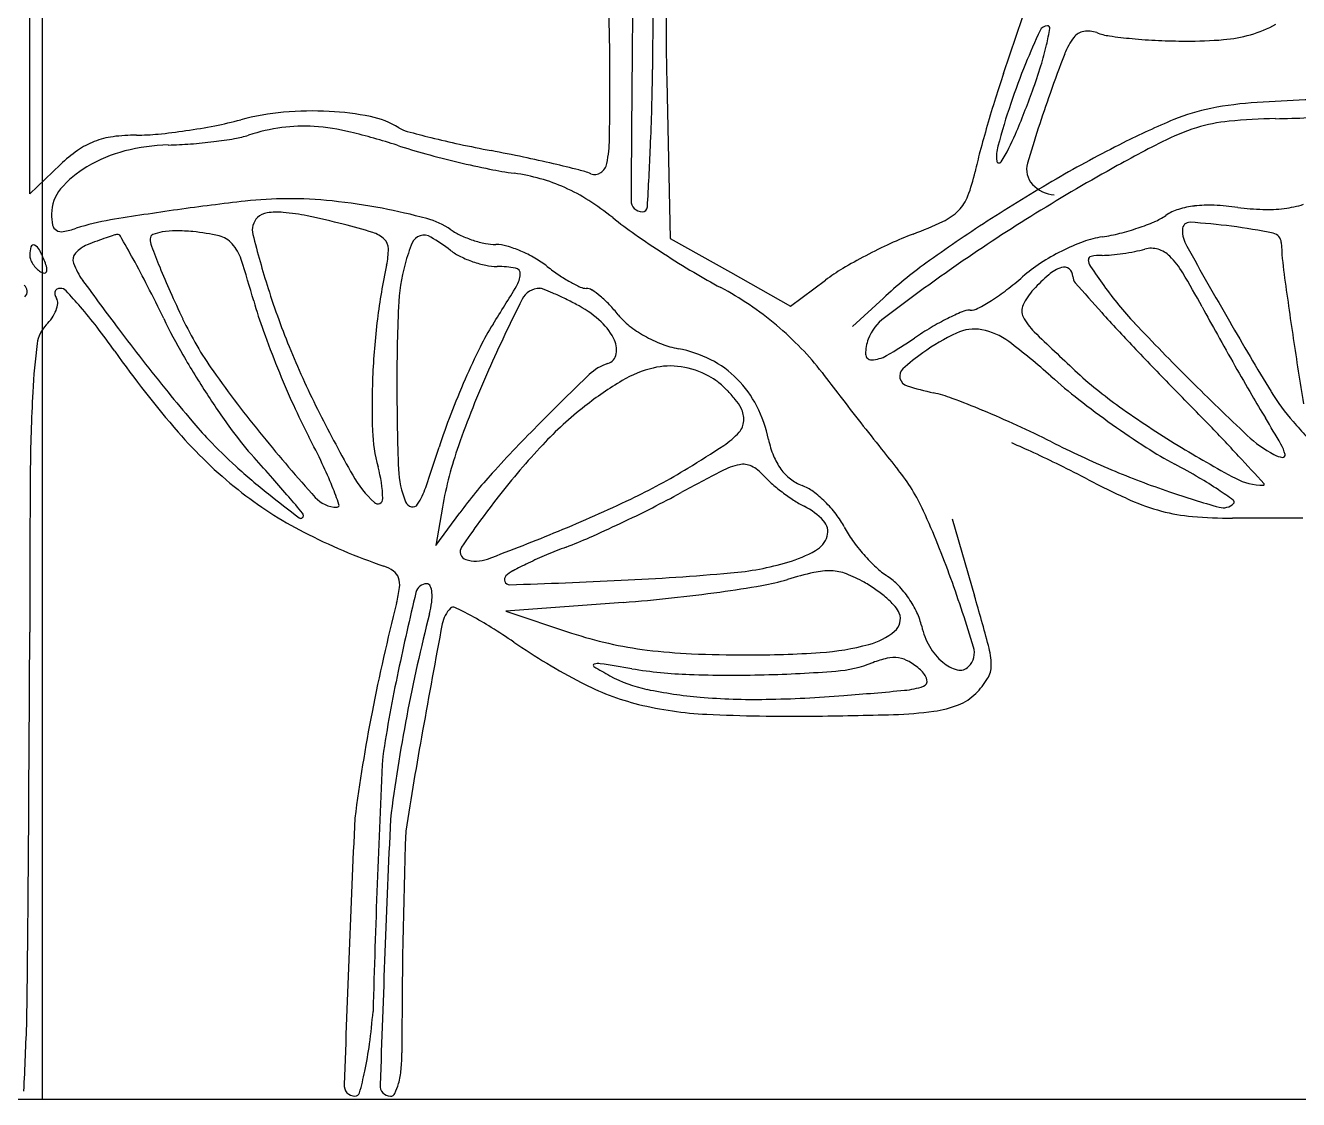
# Model space of a CAD drawing. Header units: millimetres. Extents: x 56222 to 3066687, y -650199 to -121287.
# Drawn here: x 140534.01 to 140541.13, y -185784.04 to -185778.03 of the extents above; entities that cross this region are included whole.
import ezdxf

# ---------------------------------------------------------------- set-up
doc = ezdxf.new("R2010")
doc.units = ezdxf.units.MM
doc.header["$MEASUREMENT"] = 0
doc.layers.add('$TD_AUDIT_GENERATED_(A0BDF17)', color=32, linetype='Continuous', lineweight=30)
doc.layers.add('FURNITURE', color=32, linetype='Continuous', lineweight=9)

msp = doc.modelspace()

# ---------------------------------------------------------------- linework, layer by layer
at = {"layer": '$TD_AUDIT_GENERATED_(A0BDF17)', "linetype": 'Continuous', "lineweight": 25, "ltscale": 2}
for p, q in [((140534.1086, -185725.4446), (140534.1085, -185784.0409)), ((140534.0386, -185778.2637), (140534.0386, -185777.552)), ((140539.4826, -185778.302), (140539.5892, -185777.9882)), ((140534.0386, -185778.9754), (140534.0386, -185778.2637)), ((140537.6002, -185778.3383), (140537.6195, -185779.2237)), ((140534.2103, -185778.8109), (140534.0386, -185778.9754)), ((140537.6195, -185779.2237), (140537.9561, -185779.4137)), ((140537.9561, -185779.4137), (140538.2928, -185779.6037)), ((140538.2928, -185779.6037), (140538.4882, -185779.4572)), ((140538.8115, -185779.5576), (140538.6395, -185779.7171)), ((140536.3461, -185780.7276), (140536.3085, -185780.9419)), ((140536.3085, -185780.9419), (140536.4437, -185780.7582)), ((140539.1958, -185780.7935), (140539.321, -185781.2227)), ((140541.1566, -185780.7888), (140540.7632, -185780.7888)), ((140537.3572, -185781.2599), (140536.7013, -185781.3091)), ((140536.7013, -185781.3091), (140537.0686, -185781.4316))]:
    msp.add_line(p, q, dxfattribs=at)
for centre, radius, start, end in [((140553.1069, -185778.0006), 15.5104, 178.39961, 181.24752), ((140875.217, -185781.1195), 337.8227, 179.406229, 179.642517), ((140489.7707, -185777.6553), 47.7551, 359.25199, 359.9675), ((140526.9529, -185778.3163), 10.3299, 360, 2.50945), ((140539.7286, -185778.0796), 0.0452, 89.99997, 155.40335), ((140539.7286, -185778.0479), 0.0136, 350.65649, 90.00001), ((140540.6535, -185777.3669), 0.7479, 286.35219, 298.13738), ((140544.4372, -185780.235), 5.2237, 155.40335, 157.63506), ((140538.2646, -185777.807), 1.4973, 347.10294, 350.65637), ((140540.1754, -185778.3283), 0.3759, 142.50298, 158.72013), ((140539.9468, -185778.1528), 0.0876, 99.80827, 142.50294), ((140539.9556, -185778.2036), 0.1392, 69.59467, 99.80832), ((140540.1235, -185777.7523), 0.3424, 249.59472, 261.91861), ((140540.4611, -185775.3743), 2.7443, 261.91859, 264.57882), ((140540.4943, -185775.0243), 3.0958, 264.57879, 267.3261), ((140540.655, -185777.3717), 0.7428, 274.51552, 286.35214), ((140538.2044, -185777.7932), 1.5591, 342.63121, 347.10292), ((140540.5081, -185774.7288), 3.3916, 267.32603, 269.89163), ((140540.5067, -185775.4942), 2.6263, 269.89162, 274.51545), ((140542.8461, -185779.5803), 3.5031, 157.63512, 161.50313), ((140546.3587, -185780.7365), 7.0115, 158.72003, 160.64742), ((140514.2656, -185778.3163), 23.0172, 359.12451, 359.99999), ((140523.7809, -185778.0993), 13.7419, 357.4433, 359.25197), ((140544.5502, -185780.0222), 5.3515, 161.25025, 162.79721), ((140536.5157, -185777.265), 3.3285, 340.09515, 342.63119), ((140547.1858, -185780.8382), 8.1105, 162.79715, 163.93), ((140534.8516, -185776.6625), 5.0982, 337.16587, 340.09513), ((140547.0684, -185780.9858), 7.7637, 160.64741, 163.67909), ((140541.013, -185780.3863), 1.9255, 93.33127, 101.07609), ((140542.5422, -185806.6578), 28.2414, 92.24192, 93.33122), ((140535.5958, -185780.0104), 1.498, 95.26615, 104.59928), ((140535.6228, -185780.3033), 1.7921, 87.107, 95.26614), ((140535.6345, -185780.0712), 1.5597, 78.57682, 87.10698), ((140543.6367, -185779.8448), 4.3368, 161.50312, 164.79901), ((140540.8511, -185779.5592), 1.0827, 101.07606, 112.60821), ((140534.3899, -185775.0716), 3.5878, 278.36088, 280.99018), ((140534.6257, -185776.2857), 2.351, 280.99016, 284.59927), ((140535.5998, -185779.6988), 1.105, 97.85882, 107.75796), ((140535.5688, -185779.474), 0.878, 86.09733, 97.85876), ((140535.5461, -185779.8067), 1.2116, 76.37253, 86.09734), ((140535.8469, -185779.0201), 0.4874, 58.28248, 78.57683), ((140536.1944, -185778.458), 0.1735, 238.28253, 254.86472), ((140546.699, -185780.698), 7.604, 163.93, 165.07476), ((140542.1062, -185782.5733), 4.3477, 112.60817, 116.71171), ((140540.9267, -185779.7717), 1.2219, 107.37918, 117.07562), ((140540.8292, -185779.46), 0.8953, 95.45567, 107.37915), ((140541.0568, -185781.8426), 3.2888, 90.92667, 95.45565), ((140540.9036, -185772.3732), 6.1819, 270.92665, 272.61433), ((140534.5653, -185779.1103), 0.4591, 97.606, 111.13476), ((140534.6358, -185779.6382), 0.9918, 89.99996, 97.60605), ((140534.6358, -185777.4326), 1.2138, 270.00002, 275.69955), ((140534.4218, -185775.289), 3.3681, 275.69955, 278.36093), ((140534.77, -185776.2546), 2.4464, 276.98768, 279.7421), ((140535.0857, -185778.0933), 0.5808, 279.74213, 287.75798), ((140534.9828, -185782.1305), 3.6027, 72.05753, 76.37254), ((140537.8117, -185772.4784), 6.3679, 254.86472, 256.09771), ((140537.6183, -185773.2598), 5.563, 256.09769, 257.78857), ((140536.5107, -185778.6562), 0.7695, 348.89895, 359.1245), ((140538.548, -185778.2189), 1.0875, 327.9501, 337.16585), ((140534.7793, -185779.4049), 0.8226, 125.09892, 133.77302), ((140534.5567, -185779.0881), 0.4354, 111.13474, 125.09898), ((140534.7804, -185779.5385), 0.8302, 104.59025, 120.53396), ((140534.8347, -185779.7469), 1.0456, 91.17847, 104.59029), ((140534.7655, -185776.3831), 2.319, 271.17851, 274.26542), ((140534.734, -185775.9608), 2.7424, 274.26549, 276.9876), ((140537.224, -185775.209), 3.6727, 252.05753, 254.67194), ((140538.1699, -185770.7109), 8.1708, 257.78853, 259.05613), ((140534.5376, -185789.496), 10.9622, 78.0959, 79.05617), ((140511.5607, -185777.5536), 25.9744, 356.70166, 357.44329), ((140541.8951, -185779.4175), 2.6323, 165.07477, 167.60027), ((140539.6653, -185778.7657), 0.2214, 164.79899, 186.40857), ((140543.3964, -185785.1372), 7.2179, 116.71173, 120.09148), ((140544.4866, -185786.7356), 9.0429, 117.07561, 119.29174), ((140537.7817, -185773.1743), 5.7824, 254.67199, 256.53269), ((140537.708, -185773.4822), 5.4658, 256.53266, 258.41261), ((140535.0135, -185787.2386), 8.6552, 76.9496, 78.09596), ((140535.0711, -185786.9901), 8.4001, 75.95452, 76.94963), ((140537.186, -185778.7887), 0.0813, 304.24719, 348.8989), ((140539.4585, -185778.7889), 0.0134, 186.40848, 327.95), ((140539.7356, -185778.8387), 0.1231, 163.6791, 222.64265), ((140534.6499, -185779.3171), 0.5732, 120.5339, 139.85762), ((140537.0154, -185776.8597), 2.018, 258.41263, 262.36725), ((140536.6061, -185779.9139), 1.0634, 74.32396, 82.36727), ((140536.6286, -185779.8339), 0.9804, 65.775, 74.32392), ((140536.9798, -185779.3604), 0.5353, 68.53617, 75.95453), ((140537.1978, -185778.8061), 0.0604, 248.53625, 304.24724), ((140538.3818, -185778.645), 0.9649, 339.26098, 347.60025), ((140544.3543, -185786.7902), 9.1283, 120.09151, 122.92567), ((140545.3263, -185788.2324), 10.7592, 119.29174, 122.10116), ((140534.3761, -185779.0862), 0.2151, 139.85756, 180.00003), ((140536.596, -185779.9064), 1.0598, 57.57883, 65.77505), ((140539.7764, -185778.8012), 0.1785, 222.64262, 266.94459), ((140536.8478, -185793.1845), 14.2593, 96.45732, 97.99168), ((140535.488, -185781.1696), 2.1678, 90.28865, 96.45723), ((140535.4886, -185781.2868), 2.2849, 83.92885, 90.28865), ((140535.3632, -185782.4652), 3.47, 79.27871, 83.92889), ((140536.3676, -185780.266), 1.4858, 51.21631, 57.57886), ((140537.4636, -185779.0122), 0.0628, 179.64254, 269.99998), ((140539.0687, -185778.9051), 0.2304, 315.09392, 339.26091), ((140540.9748, -185778.4313), 0.6301, 277.13549, 287.14534), ((140534.4965, -185779.0862), 0.3355, 180, 190.83869), ((140537.0284, -185794.4704), 15.5578, 97.99167, 99.38967), ((140535.377, -185779.1714), 0.0913, 97.14935, 135.00005), ((140535.4212, -185779.5243), 0.4468, 85.48682, 97.14927), ((140535.3737, -185780.1267), 1.0512, 78.08648, 85.48675), ((140534.489, -185784.3199), 5.3367, 75.8666, 78.0864), ((140535.38, -185782.3769), 3.3801, 74.93962, 79.27869), ((140537.4636, -185779.0464), 0.0285, 269.99999, 356.70158), ((140539.0138, -185778.8504), 0.3078, 295.18782, 315.09396), ((140540.184, -185778.7949), 0.3649, 293.15574, 304.39388), ((140540.5404, -185779.3157), 0.2661, 107.35044, 124.39401), ((140540.6048, -185779.5218), 0.482, 96.4267, 107.35046), ((140540.6302, -185779.7469), 0.7086, 87.51644, 96.42671), ((140540.5957, -185780.5426), 1.505, 82.44361, 87.51644), ((140540.9777, -185777.6627), 1.4001, 262.44359, 268.16968), ((140540.9576, -185778.2933), 0.7692, 268.16979, 277.13544), ((140534.2099, -185779.1411), 0.0437, 190.83869, 239.50409), ((140534.1214, -185778.6158), 0.5793, 280.4388, 287.82327), ((140534.7086, -185780.4421), 1.339, 99.38956, 107.82336), ((140535.3832, -185779.1777), 0.1001, 135.00004, 194.06047), ((140534.9884, -185782.3367), 3.2916, 72.89082, 75.86659), ((140536.1438, -185779.5383), 0.4405, 55.45633, 74.93955), ((140536.6094, -185778.8619), 0.3806, 235.45628, 245.139), ((140538.7439, -185777.3087), 2.3078, 231.21632, 235.07013), ((140538.1672, -185777.0502), 2.2972, 290.66539, 295.18773), ((140543.8673, -185786.0382), 8.2325, 122.92567, 125.82102), ((140544.8327, -185787.4455), 9.8303, 122.10122, 125.10747), ((140539.796, -185777.8597), 1.3778, 284.2062, 288.6314), ((140539.8405, -185777.9919), 1.2384, 288.63135, 293.15576), ((140540.5238, -185779.1745), 0.0405, 86.62496, 180.00005), ((140540.6736, -185779.1745), 0.1903, 180.00002, 209.33576), ((140540.3364, -185782.3516), 3.2231, 82.47676, 86.62498), ((140540.32, -185782.4758), 3.3485, 78.43079, 82.47682), ((140534.2162, -185779.1303), 0.0561, 239.50416, 280.43881), ((140535.4135, -185781.8783), 2.8219, 110.71438, 111.90635), ((140535.1464, -185781.1719), 2.0666, 109.20881, 110.71429), ((140535.1711, -185781.2427), 2.1416, 107.99307, 109.20888), ((140534.5383, -185779.2944), 0.0932, 96.16388, 107.99296), ((140534.5302, -185779.2194), 0.0177, 29.54221, 96.164), ((140523.6461, -185785.3878), 12.5282, 28.8715, 29.54209), ((140534.7374, -185779.2263), 0.0254, 112.59166, 180.04408), ((140534.8265, -185779.2262), 0.1145, 180.04407, 200.88109), ((140534.8194, -185779.4235), 0.2389, 99.54786, 112.5917), ((140534.8546, -185779.6327), 0.4511, 89.81103, 99.54775), ((140534.8527, -185780.2102), 1.0286, 84.55242, 89.81102), ((140534.8443, -185780.2984), 1.1172, 76.87968, 84.55239), ((140535.0663, -185779.3459), 0.1392, 41.31695, 76.87963), ((140540.2688, -185777.9541), 5.1365, 194.06054, 197.55577), ((140535.9085, -185779.3475), 0.1639, 46.53675, 72.89085), ((140535.9707, -185779.2818), 0.0735, 0.26942, 46.53668), ((140537.071, -185779.6211), 0.968, 157.35567, 164.69985), ((140536.2404, -185779.2746), 0.0681, 106.33927, 157.35565), ((140536.2427, -185779.2822), 0.076, 59.14405, 106.33924), ((140535.6573, -185780.2619), 1.2172, 52.89758, 59.14403), ((140536.7163, -185778.6311), 0.635, 245.13898, 251.73855), ((140536.7101, -185778.6499), 0.6152, 251.73855, 258.40406), ((140540.5733, -185774.6892), 5.5029, 235.07011, 237.08343), ((140539.6515, -185780.9854), 1.9086, 110.66538, 114.79847), ((140540.3222, -185780.3199), 1.1463, 110.03579, 116.61154), ((140540.1237, -185779.7756), 0.5669, 98.90029, 110.03577), ((140539.8687, -185778.1469), 1.0816, 278.90019, 284.20621), ((140540.9804, -185779.25), 0.0557, 2.59801, 78.43085), ((140543.0057, -185779.1581), 1.9717, 182.59809, 187.75865), ((140534.1843, -185779.3161), 0.1457, 161.91087, 179.99999), ((140534.1101, -185779.3161), 0.0715, 179.99997, 200.29751), ((140534.0597, -185779.2754), 0.0146, 66.14396, 161.91095), ((140534.0422, -185779.315), 0.0578, 27.85875, 66.14392), ((140533.5613, -185779.5691), 0.6018, 20.9936, 27.85879), ((140534.3357, -185779.3439), 0.0557, 138.11683, 200.36329), ((140534.4274, -185779.4261), 0.1789, 111.90638, 138.11686), ((140540.0776, -185777.223), 5.7348, 200.88112, 202.1329), ((140534.9828, -185779.4193), 0.2503, 18.02012, 41.31691), ((140535.6226, -185779.2835), 0.4216, 347.55638, 0.26941), ((140536.6005, -185779.015), 0.3462, 232.89755, 243.76688), ((140536.6454, -185778.9651), 0.2934, 258.40404, 269.99997), ((140536.6454, -185779.4812), 0.2227, 74.01614, 89.99999), ((140536.5258, -185779.8988), 0.657, 66.88361, 74.01623), ((140536.4943, -185779.9726), 0.7373, 59.99672, 66.88366), ((140540.6759, -185774.5307), 5.6918, 237.08342, 239.08345), ((140540.1096, -185781.977), 3.0009, 114.79839, 117.743), ((140540.3539, -185780.3832), 1.2171, 116.61165, 123.0445), ((140540.0382, -185779.7002), 0.3813, 90.43031, 99.83437), ((140540.031, -185778.7484), 0.5705, 270.43031, 275.63325), ((140539.9527, -185777.954), 1.3688, 275.63324, 278.33908), ((140539.9452, -185777.9027), 1.4206, 278.33919, 281.02417), ((140540.0577, -185778.4803), 0.8322, 281.02419, 285.03173), ((140540.3089, -185779.4157), 0.1364, 73.58276, 105.03177), ((140540.3041, -185779.4319), 0.1533, 44.7752, 73.58278), ((140579.5182, -185757.3441), 44.7489, 209.33577, 209.95342), ((140534.1754, -185779.292), 0.1412, 200.29747, 212.49612), ((140534.1868, -185779.2848), 0.1546, 212.49611, 224.21616), ((140533.8852, -185779.4449), 0.2549, 12.65323, 20.99364), ((140534.0987, -185779.3969), 0.036, 337.33163, 12.65311), ((140534.6579, -185779.2243), 0.3993, 200.36331, 215.99338), ((140530.0933, -185781.833), 5.1659, 26.96033, 28.87144), ((140539.0844, -185777.627), 4.6626, 202.13294, 203.97759), ((140529.5901, -185781.1736), 5.9212, 15.67338, 18.02014), ((140539.1532, -185780.0625), 3.1939, 167.55639, 173.05138), ((140537.1732, -185779.6491), 1.074, 164.6998, 177.74204), ((140536.7139, -185778.7848), 0.6028, 243.7669, 250.94211), ((140536.7108, -185778.7937), 0.5934, 250.94209, 258.15462), ((140536.6518, -185779.0752), 0.3058, 258.15465, 269.99996), ((140536.6518, -185779.9556), 0.5747, 79.63238, 89.99997), ((140536.7494, -185779.4221), 0.0322, 355.97728, 79.63231), ((140536.5702, -185779.8412), 0.5856, 51.81139, 59.99685), ((140537.6213, -185778.5049), 1.1146, 231.81133, 235.89678), ((140540.0334, -185781.8321), 2.8372, 117.743, 120.72129), ((140540.5209, -185781.4019), 2.5147, 125.82098, 132.82561), ((140540.1673, -185780.0963), 0.8749, 123.04449, 131.28351), ((140539.8743, -185779.5888), 0.2126, 108.47509, 130.45078), ((140539.8218, -185779.432), 0.0472, 52.02747, 108.47518), ((140539.9763, -185779.343), 0.0188, 99.83426, 183.00895), ((140540.0305, -185779.3402), 0.0731, 183.00917, 213.99521), ((140544.0166, -185776.652), 4.8809, 213.99524, 215.52501), ((140540.0642, -185779.6699), 0.4912, 30.97432, 44.77529), ((140534.1628, -185779.308), 0.1212, 224.21604, 238.28257), ((140534.1245, -185779.3701), 0.0483, 238.2825, 264.38756), ((140534.1209, -185779.4062), 0.012, 264.38772, 337.33179), ((140552.1217, -185766.5391), 21.9841, 215.9935, 216.87355), ((140536.631, -185779.4137), 0.1509, 328.83866, 355.97724), ((140537.5016, -185778.6817), 0.901, 235.89674, 240.68849), ((140539.4343, -185776.6039), 3.2752, 239.08347, 242.10874), ((140539.1328, -185780.3165), 1.0742, 120.72132, 126.87111), ((140546.5468, -185789.8837), 12.8108, 125.1075, 127.11188), ((140538.5167, -185778.2163), 1.6269, 307.303, 311.28351), ((140540.3332, -185780.1271), 0.9199, 130.45085, 137.85524), ((140539.8185, -185779.4363), 0.0527, 0.00003, 52.0274), ((140539.9258, -185779.4363), 0.0547, 179.99998, 221.1978), ((140536.3032, -185781.9275), 4.8777, 28.41745, 30.97434), ((140568.7565, -185775.6496), 27.9604, 187.75869, 188.50193), ((140533.9819, -185779.5201), 0.0427, 314.99999, 51.85436), ((140534.2089, -185779.5306), 0.0304, 159.38095, 194.28497), ((140534.2014, -185779.5278), 0.0224, 117.0975, 159.38126), ((140534.2097, -185779.5441), 0.0407, 89.99994, 117.09739), ((140534.2097, -185779.5472), 0.0438, 43.10104, 89.99991), ((140531.9816, -185781.6323), 3.0954, 40.87183, 43.10102), ((140525.9538, -185783.9385), 9.8101, 25.77773, 26.9603), ((140541.3493, -185776.6196), 7.1413, 203.97762, 205.31786), ((140539.488, -185778.2011), 4.3176, 197.55577, 202.46412), ((140526.4997, -185773.2873), 11.9905, 327.6487, 328.83861), ((140536.8905, -185779.6143), 0.1109, 89.99997, 153.3768), ((140536.8905, -185779.5557), 0.0524, 67.83041, 90.00002), ((140536.0834, -185781.5366), 2.1913, 66.32417, 67.83034), ((140536.2107, -185781.2463), 1.8744, 64.20941, 66.32425), ((140537.44, -185778.7915), 0.7752, 240.68853, 245.35451), ((140537.1503, -185779.4229), 0.0805, 245.35448, 270.00005), ((140537.1503, -185779.5615), 0.0581, 57.23779, 90.00002), ((140536.9192, -185779.9205), 0.4851, 50.36647, 57.23762), ((140537.1139, -185780.9881), 1.6852, 55.77962, 62.10874), ((140538.7469, -185778.5185), 1.2471, 302.4443, 307.30294), ((140539.9243, -185779.757), 0.3684, 137.85528, 154.15976), ((140554.4521, -185766.7205), 19.3602, 221.19781, 221.85648), ((140541.6854, -185778.3164), 2.0165, 215.52508, 223.24837), ((140534.2542, -185779.5191), 0.0771, 194.28509, 211.71744), ((140534.0503, -185779.574), 0.1455, 338.82039, 354.48286), ((140534.1499, -185779.5836), 0.0455, 354.48292, 31.71745), ((140537.6044, -185778.9249), 2.4026, 195.67341, 199.88326), ((140545.2941, -185783.8268), 9.5112, 153.37678, 156.02212), ((140535.7957, -185782.1051), 2.8282, 62.65558, 64.20941), ((140536.8042, -185780.1548), 0.6325, 48.82908, 62.65563), ((140536.8437, -185780.0117), 0.6035, 43.68035, 50.36647), ((140536.7127, -185780.1368), 0.7846, 38.1886, 43.68038), ((140537.0007, -185781.1545), 1.8864, 49.96389, 55.77954), ((140538.8353, -185778.6576), 1.0822, 297.7977, 302.4442), ((140539.6603, -185779.6292), 0.0751, 154.15976, 207.07447), ((140533.9353, -185779.5127), 0.2767, 315.00001, 325.64592), ((140533.9919, -185779.5513), 0.2082, 325.646, 338.8205), ((140532.434, -185781.2408), 2.4971, 37.50504, 40.87173), ((140537.5997, -185778.3143), 3.1228, 205.77774, 210.00523), ((140536.6642, -185778.836), 1.9585, 205.31784, 215.22293), ((140540.1135, -185780.1796), 4.1613, 173.05144, 177.55774), ((140547.0301, -185780.0377), 10.9386, 177.74201, 180.11535), ((140537.6051, -185779.4349), 0.3508, 218.18861, 232.24944), ((140538.9819, -185779.8855), 0.2731, 127.11194, 159.00634), ((140539.8328, -185780.9906), 1.4756, 116.63901, 120.72285), ((140539.7576, -185780.8406), 1.3078, 112.78226, 116.63904), ((140539.2961, -185779.7418), 0.116, 89.99998, 112.78222), ((140539.2961, -185779.5316), 0.0942, 270.0001, 297.79765), ((140539.8746, -185779.5196), 0.3158, 207.07446, 225.9291), ((140546.8161, -185773.5614), 9.108, 221.85641, 223.50009), ((140552.8486, -185772.9749), 13.9345, 208.41754, 209.14863), ((140534.2575, -185779.8348), 0.1789, 134.99999, 172.81791), ((140531.0583, -185782.2967), 4.2314, 35.23684, 37.50499), ((140542.8543, -185773.4906), 10.3992, 216.8736, 218.08185), ((140540.7556, -185777.7852), 5.7536, 199.88338, 202.07568), ((140537.8096, -185780.4513), 1.3974, 147.64875, 153.72938), ((140536.9795, -185779.9545), 0.3664, 28.01824, 48.82912), ((140537.823, -185779.1534), 0.7067, 232.24946, 240.57523), ((140537.0303, -185781.1193), 1.8404, 44.07988, 49.96378), ((140540.0272, -185781.3176), 1.856, 120.72285, 124.16149), ((140539.3196, -185779.9661), 0.235, 79.64024, 115.03064), ((140539.2976, -185780.086), 0.3569, 53.0182, 79.64027), ((140550.7853, -185768.2492), 16.0023, 225.92903, 227.05271), ((140549.8696, -185770.6178), 13.2526, 223.24843, 225.17077), ((140559.0897, -185769.1163), 21.1712, 209.95338, 211.19279), ((140537.8516, -185780.2877), 3.8014, 172.81796, 176.92356), ((140537.1793, -185779.8481), 0.14, 350.96051, 28.01825), ((140537.8435, -185779.1172), 0.7483, 240.57517, 248.72241), ((140537.7618, -185779.3269), 0.5233, 248.72243, 259.37474), ((140538.9349, -185779.8674), 0.2228, 159.00633, 181.0624), ((140537.5235, -185777.6283), 2.6027, 300.12282, 304.16152), ((140539.7097, -185780.8017), 1.1571, 115.03063, 125.88784), ((140537.3551, -185782.6656), 3.586, 48.12662, 53.01825), ((140559.9937, -185768.99), 22.1156, 209.14863, 209.66589), ((140578.8949, -185774.1341), 38.2114, 188.50191, 189.05585), ((140539.2662, -185776.4987), 5.8179, 215.23682, 220.89054), ((140539.1594, -185777.4136), 4.9238, 210.00522, 213.01078), ((140540.199, -185777.9071), 5.087, 202.46408, 206.80451), ((140540.4536, -185781.7564), 4.346, 153.72936, 156.33964), ((140537.2507, -185779.8595), 0.0677, 287.45964, 350.96053), ((140537.5409, -185780.5043), 0.6746, 63.10283, 79.37471), ((140537.293, -185780.8649), 1.4748, 37.13296, 44.07989), ((140538.7444, -185779.871), 0.0322, 181.06244, 271.279), ((140538.7412, -185779.727), 0.1763, 271.27895, 300.12285), ((140539.8256, -185780.9618), 1.3547, 125.88785, 131.9252), ((140552.0278, -185768.6156), 16.293, 223.50007, 224.56347), ((140544.4949, -185772.205), 12.4835, 218.08186, 219.13541), ((140540.9457, -185777.7081), 5.9587, 202.07573, 204.2529), ((140537.3503, -185780.1763), 0.2643, 107.45977, 133.81952), ((140537.6708, -185780.5553), 0.6237, 103.60459, 120.81043), ((140537.6191, -185780.3416), 0.4039, 81.25638, 103.60466), ((140537.6064, -185780.4242), 0.4873, 61.84506, 81.25638), ((140537.5851, -185780.4172), 0.577, 44.80777, 63.10278), ((140538.9559, -185779.9934), 0.0532, 131.92522, 194.85724), ((140558.9802, -185769.5673), 20.9492, 209.66587, 210.18772), ((140540.3182, -185776.2563), 6.4313, 215.22297, 219.30796), ((140539.7184, -185780.1627), 3.7659, 177.5578, 182.08999), ((140540.7872, -185781.9025), 4.7102, 156.33964, 158.91372), ((140541.7691, -185782.2589), 5.6532, 156.02221, 160.62633), ((140547.9617, -185791.2341), 15.59, 133.81959, 135.23569), ((140538.3846, -185781.7522), 2.0173, 120.8104, 127.98607), ((140537.6817, -185780.2835), 0.3278, 51.50471, 61.84507), ((140537.5049, -185780.5057), 0.6117, 45.02284, 51.5047), ((140537.5709, -185780.4313), 0.597, 26.85956, 44.8077), ((140552.5681, -185769.2986), 17.6853, 217.133, 217.66585), ((140538.9626, -185779.9916), 0.0601, 194.85722, 252.52122), ((140541.7071, -185777.8106), 2.934, 228.12668, 232.06801), ((140541.562, -185778.1583), 2.4649, 227.05267, 234.51819), ((140552.5574, -185767.914), 17.065, 225.17073, 226.66315), ((140543.7926, -185780.607), 9.751, 176.92359, 179.58245), ((140543.513, -185773.0041), 11.2175, 219.13545, 220.19588), ((140538.9368, -185777.5582), 4.6584, 213.01075, 216.05068), ((140549.3876, -185780.033), 13.2961, 180.11538, 182.07828), ((140537.5053, -185780.5054), 0.6113, 38.53945, 45.02291), ((140539.441, -185778.4725), 1.6528, 252.52115, 257.7644), ((140538.9297, -185780.8303), 0.7598, 69.43621, 77.76449), ((140520.9376, -185799.2357), 27.3441, 43.93874, 44.56349), ((140547.5186, -185776.2348), 7.6894, 210.18771, 211.2903), ((140541.971, -185779.4809), 1.1593, 211.19275, 221.46747), ((140538.6594, -185778.7381), 3.4511, 204.25285, 207.53017), ((140538.4115, -185781.7867), 2.061, 127.98606, 136.89176), ((140537.7286, -185780.3275), 0.3258, 28.15493, 38.53943), ((140537.899, -185780.2363), 0.1324, 356.21923, 28.15499), ((140537.4213, -185780.5071), 0.7647, 11.95092, 26.85953), ((140563.442, -185760.9046), 31.4221, 217.66576, 218.01228), ((140537.3607, -185785.0124), 5.2266, 67.43019, 69.43618), ((140543.1479, -185775.9621), 5.2777, 232.06799, 234.60746), ((140543.3213, -185775.6901), 5.496, 234.51813, 238.61754), ((140536.9434, -185778.555), 2.6169, 220.19593, 223.32157), ((140543.198, -185776.3919), 8.447, 206.8045, 209.47802), ((140539.5038, -185781.4077), 3.3347, 158.9137, 162.24831), ((140537.9256, -185780.238), 0.1058, 318.42924, 356.21928), ((140537.1058, -185785.6257), 5.8908, 65.38105, 67.43012), ((140534.3643, -185784.2297), 7.7039, 30.0245, 31.29027), ((140536.7904, -185778.6426), 2.5428, 220.89049, 231.38593), ((140536.6045, -185779.2559), 1.7736, 216.05069, 222.30171), ((140536.8308, -185780.2681), 0.8763, 182.08997, 195.47324), ((140543.4283, -185786.7379), 9.2051, 135.23569, 137.65761), ((140537.6843, -185780.024), 0.4284, 303.30741, 318.42916), ((140562.7208, -185761.4684), 30.5067, 218.01221, 218.36057), ((140537.0391, -185785.7713), 6.0509, 63.37273, 65.38101), ((140543.0719, -185776.069), 5.1466, 234.60746, 237.16022), ((140531.2562, -185789.2924), 13.0143, 42.8501, 43.93871), ((140546.4161, -185775.5526), 7.0915, 221.46746, 222.38281), ((140536.9456, -185778.5529), 2.6199, 223.32157, 227.96464), ((140543.544, -185773.6152), 10.6004, 219.30798, 221.74319), ((140531.4153, -185782.514), 4.7181, 25.47718, 27.53015), ((140538.4733, -185781.1), 2.1596, 160.62632, 170.07042), ((140539.9492, -185783.2261), 4.1673, 136.89179, 142.15085), ((140534.2327, -185774.7709), 6.7139, 301.27735, 303.30741), ((140538.712, -185780.2339), 0.5546, 191.95083, 201.82708), ((140536.2859, -185787.7321), 8.047, 65.26795, 66.22708), ((140542.4236, -185775.0314), 5.9632, 243.37269, 246.93253), ((140543.9713, -185774.6247), 6.744, 238.61753, 241.76104), ((140541.3242, -185779.819), 0.6969, 226.66306, 241.83775), ((140540.8516, -185780.4806), 0.2112, 13.07235, 30.02453), ((140526.6211, -185788.3406), 11.7245, 41.52723, 42.30164), ((140527.0948, -185777.4351), 9.6947, 340.84247, 342.24827), ((140538.5141, -185780.3131), 0.3414, 201.82702, 216.03099), ((140548.913, -185772.3969), 12.8974, 218.36056, 219.02335), ((140537.3194, -185785.4885), 5.5767, 63.61926, 65.26798), ((140541.5132, -185778.484), 2.2722, 237.16018, 241.86373), ((140510.5317, -185808.5172), 41.2826, 42.55831, 42.85006), ((140541.0618, -185780.3091), 0.1411, 241.83768, 262.19593), ((140541.0445, -185780.4358), 0.0132, 262.1961, 13.07249), ((140537.9713, -185777.4151), 4.1517, 227.96454, 231.25309), ((140533.719, -185781.4163), 2.1662, 21.80299, 25.47717), ((140535.2688, -185780.7005), 0.7444, 1.6047, 15.47327), ((140536.6243, -185780.4961), 0.5243, 182.07831, 202.52796), ((140535.8284, -185777.3977), 3.6405, 295.55656, 301.27739), ((140542.3028, -185789.066), 9.6056, 117.23922, 118.76304), ((140538.0901, -185780.8827), 0.4016, 101.99506, 117.23912), ((140538.0284, -185780.5924), 0.1048, 64.00653, 101.99503), ((140537.9822, -185780.6871), 0.2101, 41.4237, 64.00645), ((140538.4634, -185780.35), 0.2787, 216.03102, 231.92296), ((140538.062, -185781.1912), 1.0698, 24.40049, 39.02335), ((140535.7863, -185788.5794), 9.027, 62.4699, 63.61925), ((140541.8694, -185776.3329), 4.5486, 246.93251, 251.29357), ((140538.4321, -185784.2456), 4.2615, 59.79125, 61.8637), ((140656.3274, -185781.4272), 122.2888, 179.582438, 180.000009), ((140530.5981, -185784.8187), 6.4122, 40.3105, 41.52722), ((140536.3878, -185780.2415), 0.6241, 209.47801, 227.44095), ((140538.6422, -185782.3764), 2.7298, 137.65758, 143.64569), ((140538.5151, -185780.2168), 0.5006, 221.42373, 228.71456), ((140538.915, -185779.7614), 1.1067, 228.7146, 232.74368), ((140538.4455, -185780.3729), 0.2496, 231.92296, 249.18326), ((140541.9522, -185776.75), 4.313, 242.46986, 245.91514), ((140539.548, -185782.3288), 2.0436, 56.20026, 59.79127), ((140540.936, -185780.2761), 0.3291, 241.76105, 270), ((140540.936, -185780.5998), 0.00542, 269.99998, 42.55821), ((140536.5704, -185778.9181), 2.1902, 231.38591, 242.8433), ((140539.8061, -185775.1288), 7.0832, 231.25305, 233.01749), ((140522.015, -185792.1004), 17.6681, 39.92944, 40.31058), ((140533.5354, -185781.4898), 2.3639, 19.2034, 21.80291), ((140535.7936, -185780.4571), 0.4859, 328.4457, 340.84249), ((140541.1535, -185784.1619), 5.6924, 142.15082, 145.66026), ((140535.0828, -185775.9128), 5.3989, 296.83436, 298.76312), ((140538.9328, -185779.738), 1.136, 232.74371, 236.74736), ((140538.264, -185780.8501), 0.2609, 53.63911, 69.18319), ((140538.0519, -185781.1382), 0.6187, 45.48501, 53.63911), ((140542.2629, -185775.1707), 5.7756, 251.29368, 254.18811), ((140539.2764, -185782.7346), 2.5319, 53.91064, 56.20033), ((140535.7569, -185780.5638), 0.1638, 221.74319, 270), ((140535.7569, -185780.716), 0.0116, 270.00007, 19.20342), ((140535.9847, -185780.6804), 0.0282, 227.44097, 1.60479), ((140536.1849, -185780.6784), 0.0487, 202.52787, 255.68381), ((140536.1807, -185780.6948), 0.0317, 255.68383, 328.44571), ((140533.9748, -185773.5214), 7.9371, 292.36247, 295.55661), ((140533.953, -185773.6795), 7.9018, 295.38464, 296.83443), ((140538.6621, -185780.1509), 0.6423, 236.74737, 242.88297), ((140538.1901, -185781.0725), 0.3931, 43.1286, 62.88301), ((140538.0158, -185781.1749), 0.6702, 37.55373, 45.48488), ((140540.6641, -185779.6317), 1.1565, 245.91515, 255.0872), ((140540.7114, -185780.6491), 0.0817, 254.18819, 314.99993), ((140540.7607, -185780.6984), 0.0121, 314.99997, 53.91068), ((140535.554, -185780.7751), 0.0149, 233.01743, 359.9999), ((140535.5458, -185780.7751), 0.0231, 359.99987, 39.92941), ((140538.4123, -185780.8644), 0.0886, 343.62064, 43.1285), ((140538.1677, -185781.0581), 0.4785, 27.34443, 37.55374), ((140534.4859, -185782.8134), 4.9966, 19.74001, 24.40049), ((140540.624, -185779.7821), 1.0008, 255.08719, 265.13112), ((140540.7632, -185778.1489), 2.6399, 265.13109, 270.00004), ((140537.105, -185777.8759), 3.3615, 242.84325, 251.15483), ((140531.7199, -185768.0406), 13.8636, 290.6013, 292.36254), ((140534.1886, -185774.1761), 7.352, 293.91819, 295.38472), ((140539.1278, -185780.5617), 0.6023, 207.34439, 215.73035), ((140536.491, -185780.9766), 0.0457, 145.66024, 251.56503), ((140538.0542, -185783.6583), 2.8921, 110.57091, 112.91606), ((140536.1841, -185778.6753), 2.4302, 290.57082, 293.91826), ((140538.3668, -185780.851), 0.1361, 298.81011, 343.62062), ((140539.4837, -185780.3056), 1.0408, 215.73032, 221.29769), ((140536.534, -185780.8474), 0.1819, 251.56499, 290.6014), ((140537.8479, -185783.1705), 2.3625, 112.91608, 115.6453), ((140538.0531, -185780.2806), 0.7871, 286.56584, 298.8102), ((140539.4631, -185780.3237), 1.0133, 221.29771, 226.90746), ((140535.9527, -185781.252), 0.2057, 54.22647, 71.15471), ((140536.0281, -185781.1474), 0.0768, 18.9227, 54.22651), ((140536.8265, -185781.2438), 0.1817, 118.15638, 133.58182), ((140537.7627, -185782.9928), 2.1655, 115.64537, 118.15643), ((140536.5149, -185764.1695), 16.9874, 272.80306, 274.87), ((140537.8212, -185779.5009), 1.6005, 274.86999, 286.56581), ((140538.8951, -185783.1874), 2.1471, 102.68863, 106.7766), ((140538.5069, -185781.4631), 0.3796, 87.95091, 102.68858), ((140538.5109, -185781.3503), 0.2668, 69.45118, 87.9509), ((140539.0966, -185780.7155), 0.4768, 226.90746, 236.7661), ((140535.9851, -185781.1621), 0.1222, 352.80541, 18.92269), ((140536.2593, -185781.2193), 0.0632, 90.00001, 166.64221), ((140536.2593, -185781.177), 0.0209, 23.82148, 90), ((140536.1742, -185781.2145), 0.1139, 4.89931, 23.82155), ((140536.7209, -185781.1328), 0.0284, 133.58181, 271.70023), ((140535.7592, -185748.7365), 32.4389, 271.70027, 272.80309), ((140536.8505, -185773.7065), 7.5682, 277.95145, 279.75142), ((140537.9294, -185779.9839), 1.1988, 279.75137, 286.77661), ((140538.3594, -185781.7547), 0.6986, 60.4345, 69.45118), ((140538.3227, -185781.8193), 0.7729, 54.64038, 60.4345), ((140538.6528, -185781.3929), 0.333, 43.09339, 56.76626), ((140538.4584, -185781.5746), 0.5991, 34.28471, 43.09338), ((140531.5828, -185783.8552), 8.081, 16.8729, 19.74006), ((140535.4038, -185781.0887), 0.7081, 345.68527, 352.80553), ((140553.9685, -185785.4245), 18.2649, 166.64221, 168.05465), ((140536.0394, -185781.2261), 0.2491, 352.42394, 4.89933), ((140536.7239, -185772.8145), 8.4692, 274.28828, 276.12491), ((140536.7172, -185772.7523), 8.5318, 276.12493, 277.95148), ((140538.3444, -185781.7886), 0.7353, 48.62537, 54.64027), ((140538.4236, -185781.6988), 0.6156, 42.40962, 48.62538), ((140538.4542, -185781.5775), 0.6042, 25.50366, 34.28464), ((140525.7027, -185785.1954), 14.1859, 15.09178, 16.26267), ((140546.7264, -185783.9779), 10.9773, 165.68525, 168.94585), ((140535.7248, -185781.1842), 0.5665, 345.67232, 352.42393), ((140536.5121, -185781.4122), 0.17, 135, 169.34874), ((140536.4068, -185781.3069), 0.0211, 64.06815, 135.00006), ((140535.319, -185783.5439), 2.5085, 61.69561, 64.06803), ((140538.7925, -185781.3618), 0.1159, 20.99359, 42.40962), ((140545.3846, -185783.6515), 9.4034, 165.67232, 169.23743), ((140605.5583, -185794.3979), 70.4267, 169.348658, 169.842776), ((140535.5782, -185783.0628), 1.962, 57.94201, 61.6957), ((140538.8178, -185781.3521), 0.0888, 309.47648, 20.99363), ((140538.6804, -185781.4696), 0.3536, 12.38758, 25.5036), ((140467.8905, -185781.4271), 66.1481, 359.39468, 359.999951), ((140534.6611, -185784.5271), 3.6898, 55.60237, 57.94202), ((140537.7348, -185779.4329), 2.1068, 251.5651, 257.39884), ((140538.6283, -185781.122), 0.3869, 285.3267, 309.47647), ((140539.4062, -185781.3102), 0.3895, 192.38759, 210.102), ((140538.8394, -185778.4243), 3.7063, 235.6024, 242.3776), ((140537.7752, -185779.252), 2.2922, 257.39884, 262.87504), ((140537.8724, -185778.4747), 3.0754, 262.87497, 267.52262), ((140538.3708, -185780.1825), 1.361, 273.70331, 285.32667), ((140539.3708, -185781.3307), 0.3486, 210.102, 229.35222), ((140539.2107, -185781.5416), 0.1099, 315.00006, 16.87287), ((140538.9701, -185781.6176), 0.4446, 0.79266, 15.09183), ((140538.0479, -185774.4169), 7.1371, 267.52261, 269.99999), ((140538.0479, -185775.1945), 6.3595, 270.00001, 273.70329), ((140538.4914, -185780.9354), 0.7111, 274.40724, 291.48272), ((140538.9396, -185782.0741), 0.5125, 102.06197, 111.48274), ((140538.87, -185781.7484), 0.1795, 81.45704, 102.06197), ((140538.872, -185781.735), 0.166, 59.82576, 81.45692), ((140538.7535, -185781.9388), 0.4017, 48.64839, 59.82572), ((140539.2727, -185781.445), 0.198, 229.35228, 255.88753), ((140544.3953, -185783.3992), 8.4798, 168.05459, 171.33627), ((140537.1971, -185781.6126), 0.00723, 107.60773, 239.08117), ((140538.6076, -185779.2575), 2.7524, 239.08129, 241.2273), ((140537.2174, -185781.6766), 0.0744, 81.18629, 107.60778), ((140534.1, -185801.7821), 20.4202, 80.68517, 81.18639), ((140537.8138, -185779.1402), 2.5243, 260.68525, 268.02485), ((140537.9685, -185774.6542), 7.013, 268.02481, 271.44901), ((140537.9496, -185773.9049), 7.7625, 271.4489, 274.40726), ((140538.9383, -185781.7288), 0.122, 17.24648, 48.64848), ((140539.2408, -185781.5717), 0.0673, 255.88745, 314.99995), ((140539.2746, -185781.6134), 0.1401, 328.54857, 0.79265), ((140537.7899, -185780.43), 1.4426, 242.37763, 256.08338), ((140537.6414, -185781.0171), 0.745, 241.22731, 258.22211), ((140538.886, -185781.2822), 0.4716, 275.32044, 288.5605), ((140539.0268, -185781.7014), 0.0294, 288.56058, 17.24652), ((140539.0113, -185781.4524), 0.4486, 314.99996, 328.54859), ((140537.9971, -185779.3109), 2.4878, 258.22209, 265.14498), ((140538.0935, -185778.1758), 3.627, 265.145, 270.9863), ((140538.0368, -185774.8823), 6.921, 270.98625, 274.58779), ((140536.4603, -185755.2344), 26.632, 274.58774, 275.32043), ((140539.1295, -185781.5706), 0.2815, 291.22741, 314.99998), ((140545.2429, -185783.6881), 9.4657, 168.94581, 172.58952), ((140537.9152, -185779.924), 1.9639, 256.08339, 267.33319), ((140538.8107, -185779.8218), 2.0664, 271.59883, 277.89039), ((140539.0106, -185781.2645), 0.6099, 277.8904, 291.2273), ((140545.3609, -185783.647), 9.3793, 169.23743, 172.80942), ((140538.3002, -185771.658), 10.2389, 267.33327, 270.64336), ((140538.11, -185754.7194), 27.1786, 270.64339, 271.59885), ((140562.4803, -185786.6802), 26.6629, 169.84273, 171.06564), ((140375.1989, -185781.5502), 158.837, 359.26047, 359.792322), ((140601.8205, -185785.3312), 65.8864, 177.207986, 178.44898), ((140664.5929, -185788.314), 128.8694, 177.399611, 178.062152), ((140675.5244, -185788.5954), 139.6033, 177.486418, 178.096801), ((140572.3208, -185783.7787), 36.201, 178.03818, 180.00141), ((140532.1551, -185783.2272), 3.8166, 352.43435, 355.18075), ((140493.0232, -185782.0573), 41.0285, 357.2931, 357.84474), ((140533.9564, -185783.4665), 1.9995, 347.97898, 352.43442), ((140533.7832, -185783.4296), 2.1766, 344.73776, 347.97911), ((140535.8572, -185783.962), 0.0602, 174.47453, 270), ((140535.8572, -185783.9955), 0.0268, 270.00001, 344.73784)]:
    msp.add_arc(centre, radius, start, end, dxfattribs=at)
for centre, radius, start, end in [((140535.1885, -185783.7796), 0.9313, 354.26883, 359.99996), ((140535.6154, -185783.8224), 0.5023, 345.17058, 354.26872), ((140536.0555, -185783.9645), 0.0577, 174.55277, 270.00005), ((140536.0555, -185783.9947), 0.0276, 270.00002, 334.31852), ((140535.7976, -185783.8706), 0.3138, 334.31841, 345.17059)]:
    msp.add_arc(centre, radius, start, end)
at = {"layer": 'FURNITURE', "lineweight": 30}
msp.add_line((140551.6091, -185784.0409), (140516.608, -185784.0409), dxfattribs=at)

doc.saveas('drawing.dxf')
